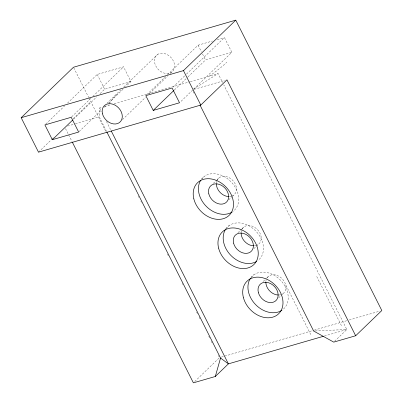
<?xml version="1.0" encoding="UTF-8"?>
<svg xmlns="http://www.w3.org/2000/svg" width="403" height="403" viewBox="0 0 403 403"><rect width="100%" height="100%" fill="white"/><g stroke="black" fill="none" stroke-linecap="round" stroke-linejoin="round"><path stroke-width="0.3" stroke-dasharray="2.02 1.51" d="M106.604 131.504L99.254 116.885L99.672 107.944L102.08 107.248M108.699 105.324L108.795 104.916M45.811 124.048L64.752 105.777M67.457 103.168L97.224 74.454L123.54 66.817L130.97 81.582L125.555 86.806M71.679 116.845L91.068 98.141M92.871 96.403L123.54 66.817M38.502 152.158L51.584 139.539M52.032 139.106L53.387 137.801M73.23 118.658L90.821 101.692M73.532 119.238L96.982 96.614M100.14 93.572L104.649 89.219L130.97 81.582M106.971 103.254L120.955 89.768M123.661 87.159L157.487 54.536M79.104 131.61L101.203 110.296M104.357 107.248L106.614 105.077M108.87 102.901L123.751 88.544M146.692 94.776L165.633 76.505M167.436 74.762L198.105 45.181L212.462 41.015M122.431 119.651L145.433 97.461M149.493 93.546L167.532 76.147M170.237 73.537L171.592 72.233A11.349 8.72 46 0 0 167.24 54.622A11.349 8.72 46 0 0 154.782 63.296A11.349 8.72 46 0 0 171.592 72.233M173.008 87.139L184.735 75.824M186.539 74.087L224.426 37.544L231.851 52.309L180.438 101.904M174.413 89.965L187.491 77.346M187.944 76.913L205.535 59.946L231.851 52.309M201.853 178.816L204.467 176.297M213.263 183.461L216.754 180.096M217.187 179.678L219.368 177.577M228.677 199.898L232.163 196.533M232.602 196.115L233.473 195.274M225.735 228.874L229.221 225.514M238.017 232.677L241.508 229.312M241.941 228.894L244.122 226.793M253.865 248.696L258.227 244.49M250.923 277.672L253.976 274.725M263.209 281.475L266.257 278.528M266.695 278.11L268.877 276.01M278.619 297.913L281.672 294.966M282.105 294.548L282.982 293.706M194.73 381.545L219.086 358.055M334.636 341.25L346.817 329.503L223.756 84.832M209.071 76.202L210.104 75.517A70.938 17.042 -26.7 0 0 226.793 62.238M193.41 89.204L218.099 73.583L222.622 82.58M217.247 39.63L224.426 37.544M104.488 106.548L110.513 104.8M114.14 103.747L189.722 81.814M190.327 81.638L218.099 73.583M67.644 126.058L74.802 123.983M75.396 123.812L99.254 116.885M194.145 89.35L225.161 80.353M221.348 357.093L313.65 330.309M314.254 330.133L346.832 320.682M349.245 319.982L380.014 311.051M324.46 335.991L346.817 329.503L313.65 331.029M316.748 276.539L341.502 325.755M198.105 45.181L201.409 51.745M202.508 53.931L205.535 59.946M193.203 91.557L194.055 93.244M286.049 285.45L310.799 334.666M97.224 74.454L104.649 89.219M99.672 107.944L101.37 111.319M106.463 121.444L110.704 129.882M73.769 67.8L88.584 97.249M88.862 97.803L105.813 131.504M138.345 196.19L138.909 197.314M140.889 201.253L141.458 202.377M167.482 254.127L168.333 255.809M182.191 283.374L182.761 284.498M196.624 312.058L197.47 313.746M199.168 317.121L200.014 318.808M208.784 336.243L209.636 337.931M211.333 341.306L212.18 342.993M218.406 355.37L219.252 357.058M65.508 128.612L72.016 141.549M216.915 180.705A11.349 8.72 46 0 1 232.365 180.04A11.349 8.72 46 0 1 232.476 195.853M231.372 196.266A11.349 8.72 46 0 1 228.934 196.588M216.376 183.073A11.349 8.72 46 0 1 216.718 181.264M241.13 232.289A11.349 8.72 46 0 1 256.006 228.279A11.349 8.72 46 0 1 257.225 245.069M256.127 245.482A11.349 8.72 46 0 1 254.313 245.79M267.254 277.607A11.349 8.72 46 0 1 282.644 279.284A11.349 8.72 46 0 1 281.979 294.281M280.876 294.699A11.349 8.72 46 0 1 279.067 295.006M265.884 281.506A11.349 8.72 46 0 1 266.066 280.276M109.258 103.883A70.938 17.042 -26.7 0 1 117.137 94.06M201.228 179.491A22.699 17.435 46 0 1 230.733 181.496A22.699 17.435 46 0 1 233.136 211.358M225.977 228.708A22.699 17.435 46 0 1 255.487 230.707A22.699 17.435 46 0 1 257.89 260.575M251.074 277.466A22.699 17.435 46 0 1 280.755 280.453A22.699 17.435 46 0 1 282.186 310.124"/><path stroke-width="0.6" d="M72.298 142.113L193.38 382.85L215.308 376.488L220.547 358.045L106.886 132.063M355.668 335.754L226.949 79.834L200.79 105.062L38.502 152.158L21.178 117.706L73.492 67.246L235.78 20.15L381.822 310.527L355.668 335.754L333.734 342.122L313.65 331.029L199.989 105.047M52.335 139.685L78.65 132.048L71.225 117.283L44.909 124.92L52.335 139.685L72.631 120.109M21.178 117.706L183.466 70.611L235.78 20.15M153.216 110.407L179.531 102.77L172.106 88.005L145.79 95.642L153.216 110.407L173.965 90.398M215.308 376.488L228.385 363.869L323.251 336.344M220.547 358.045L228.385 363.869L111.268 131.005M183.466 70.611L200.79 105.062M228.934 196.588A11.349 8.72 46 0 1 216.351 183.708M253.683 245.805A11.349 8.72 46 0 1 241.1 232.924M278.438 295.021A11.349 8.72 46 0 1 265.854 282.14M232.204 212.008A22.699 17.435 46 0 1 206.412 206.492A22.699 17.435 46 0 1 200.593 180.448M256.464 261.522A22.699 17.435 46 0 1 230.904 255.447A22.699 17.435 46 0 1 225.348 229.665M281.712 310.441A22.699 17.435 46 0 1 255.658 304.663A22.699 17.435 46 0 1 250.409 278.392M102.468 113.757A11.349 8.72 46 0 0 119.273 122.693A11.349 8.72 46 0 0 114.926 105.082A11.349 8.72 46 0 0 102.468 113.757M208.819 193.903A11.349 8.72 46 0 0 225.625 202.84A11.349 8.72 46 0 0 221.277 185.234A11.349 8.72 46 0 0 208.819 193.903M233.574 243.12A11.349 8.72 46 0 0 250.379 252.056A11.349 8.72 46 0 0 246.026 234.45A11.349 8.72 46 0 0 233.574 243.12M258.323 292.336A11.349 8.72 46 0 0 275.133 301.273A11.349 8.72 46 0 0 270.781 283.667A11.349 8.72 46 0 0 258.323 292.336M193.833 198.86A22.699 17.435 46 0 0 227.448 216.738A22.699 17.435 46 0 0 218.748 181.516A22.699 17.435 46 0 0 193.833 198.86M218.587 248.077A22.699 17.435 46 0 0 252.197 265.955A22.699 17.435 46 0 0 243.498 230.733A22.699 17.435 46 0 0 218.587 248.077M243.336 297.293A22.699 17.435 46 0 0 276.952 315.171A22.699 17.435 46 0 0 268.252 279.949A22.699 17.435 46 0 0 243.336 297.293"/></g></svg>
